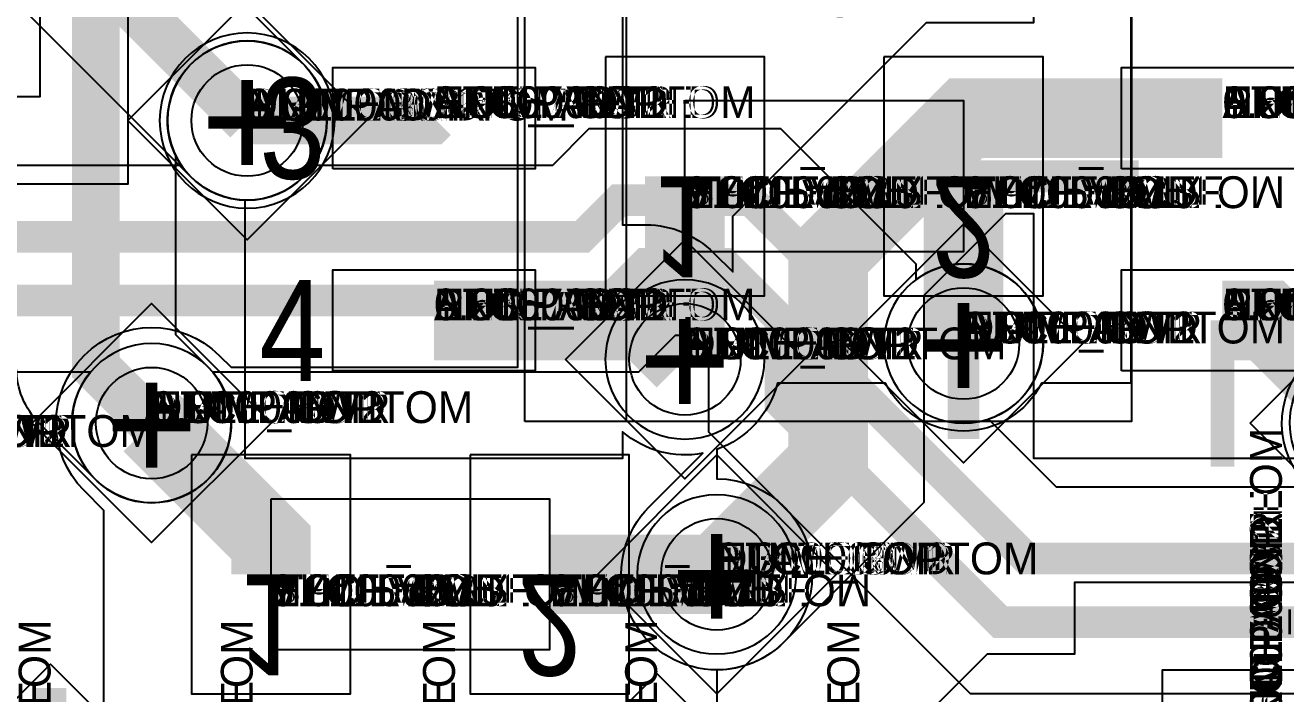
# Model space of a CAD drawing. Extents: x 0 to 323, y 0 to 320.
# Drawn here: x 85.67 to 93.59, y 228.06 to 232.25 of the extents above; entities that cross this region are included whole.
import ezdxf
from ezdxf.enums import TextEntityAlignment as Align

# ---------------------------------------------------------------- set-up
doc = ezdxf.new("R2010")
doc.units = 0
doc.header["$MEASUREMENT"] = 0
doc.layers.get('0').update_dxf_attribs({"linetype": 'CONTINUOUS'})
for name, color, linetype in [('CDN_FIGURES', 7, 'CONTINUOUS'), ('ETCH_BOTTOM', 7, 'CONTINUOUS'), ('ETCH_GND', 3, 'CONTINUOUS'), ('ETCH_INT1', 4, 'CONTINUOUS'), ('ETCH_INT2', 5, 'CONTINUOUS'), ('ETCH_PWR', 6, 'CONTINUOUS'), ('ETCH_TOP', 2, 'CONTINUOUS'), ('MANUFACTURING_NCLEGEND-1-6', 8, 'CONTINUOUS'), ('PACKAGE_GEOMETRY_ASSEMBLY_TOP', 11, 'CONTINUOUS'), ('PACKAGE_GEOMETRY_PIN_NUMBER', 9, 'CONTINUOUS')]:
    doc.layers.add(name, color=color, linetype=linetype)

# ---------------------------------------------------------------- blocks, each defined once
blk = doc.blocks.new('PAD_INFO')
for tag in ['SHAPE_TYPE', 'PAD_HEIGHT', 'PAD_LAYER', 'PAD_TYPE', 'PAD_WIDTH']:
    blk.add_attdef(tag, (0, 0), '', height=0.2)
at = {"flags": 2}
blk.add_attdef('CDN_TYPE', (0, 0), '', height=0.2, dxfattribs=at)
blk = doc.blocks.new('DRILL_INFO')
at = {"flags": 2}
blk.add_attdef('CDN_TYPE', (0, 0), '', height=0.2, dxfattribs=at)
for tag in ['FSHAPE', 'FCHAR', 'DRILL_HEIGHT', 'DIAMETER', 'PLATED', 'DRILL_WIDTH']:
    blk.add_attdef(tag, (0, 0), '', height=0.2)
blk = doc.blocks.new('VIA0700X0300')
at = {"layer": 'ETCH_BOTTOM'}
blk.add_circle((0, 0), 0.35, dxfattribs=at)
at = {"layer": 'ETCH_GND'}
blk.add_circle((0, 0), 0.35, dxfattribs=at)
at = {"layer": 'ETCH_INT1'}
blk.add_circle((0, 0), 0.35, dxfattribs=at)
at = {"layer": 'ETCH_INT2'}
blk.add_circle((0, 0), 0.35, dxfattribs=at)
at = {"layer": 'ETCH_PWR'}
blk.add_circle((0, 0), 0.35, dxfattribs=at)
at = {"layer": 'ETCH_TOP'}
blk.add_circle((0, 0), 0.35, dxfattribs=at)
ref = blk.add_blockref('PAD_INFO', (0, 0))
ref.add_attrib('PAD_LAYER', 'ETCH_TOP', (0, 0), dxfattribs={"height": 0.2})
ref.add_attrib('SHAPE_TYPE', 'NULL', (0, 0), dxfattribs={"height": 0.2})
ref.add_attrib('PAD_TYPE', 'ANTIPAD', (0, 0), dxfattribs={"height": 0.2})
ref.add_attrib('PAD_WIDTH', '0.000000', (0, 0), dxfattribs={"height": 0.2})
ref.add_attrib('PAD_HEIGHT', '0.000000', (0, 0), dxfattribs={"height": 0.2})
ref = blk.add_blockref('PAD_INFO', (0, 0))
ref.add_attrib('PAD_LAYER', 'ETCH_GND', (0, 0), dxfattribs={"height": 0.2})
ref.add_attrib('SHAPE_TYPE', 'NULL', (0, 0), dxfattribs={"height": 0.2})
ref.add_attrib('PAD_TYPE', 'ANTIPAD', (0, 0), dxfattribs={"height": 0.2})
ref.add_attrib('PAD_WIDTH', '0.000000', (0, 0), dxfattribs={"height": 0.2})
ref.add_attrib('PAD_HEIGHT', '0.000000', (0, 0), dxfattribs={"height": 0.2})
ref = blk.add_blockref('PAD_INFO', (0, 0))
ref.add_attrib('PAD_LAYER', 'ETCH_INT1', (0, 0), dxfattribs={"height": 0.2})
ref.add_attrib('SHAPE_TYPE', 'NULL', (0, 0), dxfattribs={"height": 0.2})
ref.add_attrib('PAD_TYPE', 'ANTIPAD', (0, 0), dxfattribs={"height": 0.2})
ref.add_attrib('PAD_WIDTH', '0.000000', (0, 0), dxfattribs={"height": 0.2})
ref.add_attrib('PAD_HEIGHT', '0.000000', (0, 0), dxfattribs={"height": 0.2})
ref = blk.add_blockref('PAD_INFO', (0, 0))
ref.add_attrib('PAD_LAYER', 'ETCH_INT2', (0, 0), dxfattribs={"height": 0.2})
ref.add_attrib('SHAPE_TYPE', 'NULL', (0, 0), dxfattribs={"height": 0.2})
ref.add_attrib('PAD_TYPE', 'ANTIPAD', (0, 0), dxfattribs={"height": 0.2})
ref.add_attrib('PAD_WIDTH', '0.000000', (0, 0), dxfattribs={"height": 0.2})
ref.add_attrib('PAD_HEIGHT', '0.000000', (0, 0), dxfattribs={"height": 0.2})
ref = blk.add_blockref('PAD_INFO', (0, 0))
ref.add_attrib('PAD_LAYER', 'ETCH_PWR', (0, 0), dxfattribs={"height": 0.2})
ref.add_attrib('SHAPE_TYPE', 'NULL', (0, 0), dxfattribs={"height": 0.2})
ref.add_attrib('PAD_TYPE', 'ANTIPAD', (0, 0), dxfattribs={"height": 0.2})
ref.add_attrib('PAD_WIDTH', '0.000000', (0, 0), dxfattribs={"height": 0.2})
ref.add_attrib('PAD_HEIGHT', '0.000000', (0, 0), dxfattribs={"height": 0.2})
ref = blk.add_blockref('PAD_INFO', (0, 0))
ref.add_attrib('PAD_LAYER', 'ETCH_BOTTOM', (0, 0), dxfattribs={"height": 0.2})
ref.add_attrib('SHAPE_TYPE', 'NULL', (0, 0), dxfattribs={"height": 0.2})
ref.add_attrib('PAD_TYPE', 'ANTIPAD', (0, 0), dxfattribs={"height": 0.2})
ref.add_attrib('PAD_WIDTH', '0.000000', (0, 0), dxfattribs={"height": 0.2})
ref.add_attrib('PAD_HEIGHT', '0.000000', (0, 0), dxfattribs={"height": 0.2})
ref = blk.add_blockref('PAD_INFO', (0, 0))
ref.add_attrib('PAD_LAYER', 'ETCH_TOP', (0, 0), dxfattribs={"height": 0.2})
ref.add_attrib('SHAPE_TYPE', 'NULL', (0, 0), dxfattribs={"height": 0.2})
ref.add_attrib('PAD_TYPE', 'THERMAL', (0, 0), dxfattribs={"height": 0.2})
ref.add_attrib('PAD_WIDTH', '0.000000', (0, 0), dxfattribs={"height": 0.2})
ref.add_attrib('PAD_HEIGHT', '0.000000', (0, 0), dxfattribs={"height": 0.2})
ref = blk.add_blockref('PAD_INFO', (0, 0))
ref.add_attrib('PAD_LAYER', 'ETCH_GND', (0, 0), dxfattribs={"height": 0.2})
ref.add_attrib('SHAPE_TYPE', 'NULL', (0, 0), dxfattribs={"height": 0.2})
ref.add_attrib('PAD_TYPE', 'THERMAL', (0, 0), dxfattribs={"height": 0.2})
ref.add_attrib('PAD_WIDTH', '0.000000', (0, 0), dxfattribs={"height": 0.2})
ref.add_attrib('PAD_HEIGHT', '0.000000', (0, 0), dxfattribs={"height": 0.2})
ref = blk.add_blockref('PAD_INFO', (0, 0))
ref.add_attrib('PAD_LAYER', 'ETCH_INT1', (0, 0), dxfattribs={"height": 0.2})
ref.add_attrib('SHAPE_TYPE', 'NULL', (0, 0), dxfattribs={"height": 0.2})
ref.add_attrib('PAD_TYPE', 'THERMAL', (0, 0), dxfattribs={"height": 0.2})
ref.add_attrib('PAD_WIDTH', '0.000000', (0, 0), dxfattribs={"height": 0.2})
ref.add_attrib('PAD_HEIGHT', '0.000000', (0, 0), dxfattribs={"height": 0.2})
ref = blk.add_blockref('PAD_INFO', (0, 0))
ref.add_attrib('PAD_LAYER', 'ETCH_INT2', (0, 0), dxfattribs={"height": 0.2})
ref.add_attrib('SHAPE_TYPE', 'NULL', (0, 0), dxfattribs={"height": 0.2})
ref.add_attrib('PAD_TYPE', 'THERMAL', (0, 0), dxfattribs={"height": 0.2})
ref.add_attrib('PAD_WIDTH', '0.000000', (0, 0), dxfattribs={"height": 0.2})
ref.add_attrib('PAD_HEIGHT', '0.000000', (0, 0), dxfattribs={"height": 0.2})
ref = blk.add_blockref('PAD_INFO', (0, 0))
ref.add_attrib('PAD_LAYER', 'ETCH_PWR', (0, 0), dxfattribs={"height": 0.2})
ref.add_attrib('SHAPE_TYPE', 'NULL', (0, 0), dxfattribs={"height": 0.2})
ref.add_attrib('PAD_TYPE', 'THERMAL', (0, 0), dxfattribs={"height": 0.2})
ref.add_attrib('PAD_WIDTH', '0.000000', (0, 0), dxfattribs={"height": 0.2})
ref.add_attrib('PAD_HEIGHT', '0.000000', (0, 0), dxfattribs={"height": 0.2})
ref = blk.add_blockref('PAD_INFO', (0, 0))
ref.add_attrib('PAD_LAYER', 'ETCH_BOTTOM', (0, 0), dxfattribs={"height": 0.2})
ref.add_attrib('SHAPE_TYPE', 'NULL', (0, 0), dxfattribs={"height": 0.2})
ref.add_attrib('PAD_TYPE', 'THERMAL', (0, 0), dxfattribs={"height": 0.2})
ref.add_attrib('PAD_WIDTH', '0.000000', (0, 0), dxfattribs={"height": 0.2})
ref.add_attrib('PAD_HEIGHT', '0.000000', (0, 0), dxfattribs={"height": 0.2})
ref = blk.add_blockref('PAD_INFO', (0, 0))
ref.add_attrib('PAD_LAYER', 'ETCH_TOP', (0, 0), dxfattribs={"height": 0.2})
ref.add_attrib('SHAPE_TYPE', 'CIRCLE', (0, 0), dxfattribs={"height": 0.2})
ref.add_attrib('PAD_TYPE', 'REGULAR', (0, 0), dxfattribs={"height": 0.2})
ref.add_attrib('PAD_WIDTH', '0.700000', (0, 0), dxfattribs={"height": 0.2})
ref.add_attrib('PAD_HEIGHT', '0.700000', (0, 0), dxfattribs={"height": 0.2})
ref = blk.add_blockref('PAD_INFO', (0, 0))
ref.add_attrib('PAD_LAYER', 'ETCH_GND', (0, 0), dxfattribs={"height": 0.2})
ref.add_attrib('SHAPE_TYPE', 'CIRCLE', (0, 0), dxfattribs={"height": 0.2})
ref.add_attrib('PAD_TYPE', 'REGULAR', (0, 0), dxfattribs={"height": 0.2})
ref.add_attrib('PAD_WIDTH', '0.700000', (0, 0), dxfattribs={"height": 0.2})
ref.add_attrib('PAD_HEIGHT', '0.700000', (0, 0), dxfattribs={"height": 0.2})
ref = blk.add_blockref('PAD_INFO', (0, 0))
ref.add_attrib('PAD_LAYER', 'ETCH_INT1', (0, 0), dxfattribs={"height": 0.2})
ref.add_attrib('SHAPE_TYPE', 'CIRCLE', (0, 0), dxfattribs={"height": 0.2})
ref.add_attrib('PAD_TYPE', 'REGULAR', (0, 0), dxfattribs={"height": 0.2})
ref.add_attrib('PAD_WIDTH', '0.700000', (0, 0), dxfattribs={"height": 0.2})
ref.add_attrib('PAD_HEIGHT', '0.700000', (0, 0), dxfattribs={"height": 0.2})
ref = blk.add_blockref('PAD_INFO', (0, 0))
ref.add_attrib('PAD_LAYER', 'ETCH_INT2', (0, 0), dxfattribs={"height": 0.2})
ref.add_attrib('SHAPE_TYPE', 'CIRCLE', (0, 0), dxfattribs={"height": 0.2})
ref.add_attrib('PAD_TYPE', 'REGULAR', (0, 0), dxfattribs={"height": 0.2})
ref.add_attrib('PAD_WIDTH', '0.700000', (0, 0), dxfattribs={"height": 0.2})
ref.add_attrib('PAD_HEIGHT', '0.700000', (0, 0), dxfattribs={"height": 0.2})
ref = blk.add_blockref('PAD_INFO', (0, 0))
ref.add_attrib('PAD_LAYER', 'ETCH_PWR', (0, 0), dxfattribs={"height": 0.2})
ref.add_attrib('SHAPE_TYPE', 'CIRCLE', (0, 0), dxfattribs={"height": 0.2})
ref.add_attrib('PAD_TYPE', 'REGULAR', (0, 0), dxfattribs={"height": 0.2})
ref.add_attrib('PAD_WIDTH', '0.700000', (0, 0), dxfattribs={"height": 0.2})
ref.add_attrib('PAD_HEIGHT', '0.700000', (0, 0), dxfattribs={"height": 0.2})
ref = blk.add_blockref('PAD_INFO', (0, 0))
ref.add_attrib('PAD_LAYER', 'ETCH_BOTTOM', (0, 0), dxfattribs={"height": 0.2})
ref.add_attrib('SHAPE_TYPE', 'CIRCLE', (0, 0), dxfattribs={"height": 0.2})
ref.add_attrib('PAD_TYPE', 'REGULAR', (0, 0), dxfattribs={"height": 0.2})
ref.add_attrib('PAD_WIDTH', '0.700000', (0, 0), dxfattribs={"height": 0.2})
ref.add_attrib('PAD_HEIGHT', '0.700000', (0, 0), dxfattribs={"height": 0.2})
ref = blk.add_blockref('DRILL_INFO', (0, 0))
ref.add_attrib('DIAMETER', '0.300000', (0, 0), dxfattribs={"height": 0.2})
ref.add_attrib('PLATED', 'PLATED', (0, 0), dxfattribs={"height": 0.2})
ref.add_attrib('FSHAPE', 'DIAMOND', (0, 0), dxfattribs={"height": 0.2})
ref.add_attrib('FCHAR', '+', (0, 0), dxfattribs={"height": 0.2})
ref.add_attrib('DRILL_WIDTH', '1.500000', (0, 0), dxfattribs={"height": 0.2})
ref.add_attrib('DRILL_HEIGHT', '1.500000', (0, 0), dxfattribs={"height": 0.2})
for tag in ['CDN_TYPE', 'PIN']:
    blk.add_attdef(tag, (0, 0), '', height=0.2)
at = {"flags": 2}
for tag in ['PSTKNAME', 'BBV']:
    blk.add_attdef(tag, (0, 0), '', height=0.2, dxfattribs=at)
blk = doc.blocks.new('FIGURE_DIAMOND')
at = {"layer": 'CDN_FIGURES'}
blk.add_lwpolyline([(-0.5, 0), (0, 0.5), (0.5, 0), (0, -0.5)], close=True, dxfattribs=at)
blk = doc.blocks.new('SMD50_25')
at = {"layer": 'ETCH_TOP'}
blk.add_lwpolyline([(-0.635, -0.3175), (-0.635, 0.3175), (0.635, 0.3175), (0.635, -0.3175)], close=True, dxfattribs=at)
ref = blk.add_blockref('PAD_INFO', (0, 0))
ref.add_attrib('PAD_LAYER', 'ETCH_TOP', (0, 0), dxfattribs={"height": 0.2})
ref.add_attrib('SHAPE_TYPE', 'NULL', (0, 0), dxfattribs={"height": 0.2})
ref.add_attrib('PAD_TYPE', 'ANTIPAD', (0, 0), dxfattribs={"height": 0.2})
ref.add_attrib('PAD_WIDTH', '0.000000', (0, 0), dxfattribs={"height": 0.2})
ref.add_attrib('PAD_HEIGHT', '0.000000', (0, 0), dxfattribs={"height": 0.2})
ref = blk.add_blockref('PAD_INFO', (0, 0))
ref.add_attrib('PAD_LAYER', 'ETCH_GND', (0, 0), dxfattribs={"height": 0.2})
ref.add_attrib('SHAPE_TYPE', 'NULL', (0, 0), dxfattribs={"height": 0.2})
ref.add_attrib('PAD_TYPE', 'ANTIPAD', (0, 0), dxfattribs={"height": 0.2})
ref.add_attrib('PAD_WIDTH', '0.000000', (0, 0), dxfattribs={"height": 0.2})
ref.add_attrib('PAD_HEIGHT', '0.000000', (0, 0), dxfattribs={"height": 0.2})
ref = blk.add_blockref('PAD_INFO', (0, 0))
ref.add_attrib('PAD_LAYER', 'ETCH_INT1', (0, 0), dxfattribs={"height": 0.2})
ref.add_attrib('SHAPE_TYPE', 'NULL', (0, 0), dxfattribs={"height": 0.2})
ref.add_attrib('PAD_TYPE', 'ANTIPAD', (0, 0), dxfattribs={"height": 0.2})
ref.add_attrib('PAD_WIDTH', '0.000000', (0, 0), dxfattribs={"height": 0.2})
ref.add_attrib('PAD_HEIGHT', '0.000000', (0, 0), dxfattribs={"height": 0.2})
ref = blk.add_blockref('PAD_INFO', (0, 0))
ref.add_attrib('PAD_LAYER', 'ETCH_INT2', (0, 0), dxfattribs={"height": 0.2})
ref.add_attrib('SHAPE_TYPE', 'NULL', (0, 0), dxfattribs={"height": 0.2})
ref.add_attrib('PAD_TYPE', 'ANTIPAD', (0, 0), dxfattribs={"height": 0.2})
ref.add_attrib('PAD_WIDTH', '0.000000', (0, 0), dxfattribs={"height": 0.2})
ref.add_attrib('PAD_HEIGHT', '0.000000', (0, 0), dxfattribs={"height": 0.2})
ref = blk.add_blockref('PAD_INFO', (0, 0))
ref.add_attrib('PAD_LAYER', 'ETCH_PWR', (0, 0), dxfattribs={"height": 0.2})
ref.add_attrib('SHAPE_TYPE', 'NULL', (0, 0), dxfattribs={"height": 0.2})
ref.add_attrib('PAD_TYPE', 'ANTIPAD', (0, 0), dxfattribs={"height": 0.2})
ref.add_attrib('PAD_WIDTH', '0.000000', (0, 0), dxfattribs={"height": 0.2})
ref.add_attrib('PAD_HEIGHT', '0.000000', (0, 0), dxfattribs={"height": 0.2})
ref = blk.add_blockref('PAD_INFO', (0, 0))
ref.add_attrib('PAD_LAYER', 'ETCH_BOTTOM', (0, 0), dxfattribs={"height": 0.2})
ref.add_attrib('SHAPE_TYPE', 'NULL', (0, 0), dxfattribs={"height": 0.2})
ref.add_attrib('PAD_TYPE', 'ANTIPAD', (0, 0), dxfattribs={"height": 0.2})
ref.add_attrib('PAD_WIDTH', '0.000000', (0, 0), dxfattribs={"height": 0.2})
ref.add_attrib('PAD_HEIGHT', '0.000000', (0, 0), dxfattribs={"height": 0.2})
ref = blk.add_blockref('PAD_INFO', (0, 0))
ref.add_attrib('PAD_LAYER', 'ETCH_TOP', (0, 0), dxfattribs={"height": 0.2})
ref.add_attrib('SHAPE_TYPE', 'NULL', (0, 0), dxfattribs={"height": 0.2})
ref.add_attrib('PAD_TYPE', 'THERMAL', (0, 0), dxfattribs={"height": 0.2})
ref.add_attrib('PAD_WIDTH', '0.000000', (0, 0), dxfattribs={"height": 0.2})
ref.add_attrib('PAD_HEIGHT', '0.000000', (0, 0), dxfattribs={"height": 0.2})
ref = blk.add_blockref('PAD_INFO', (0, 0))
ref.add_attrib('PAD_LAYER', 'ETCH_GND', (0, 0), dxfattribs={"height": 0.2})
ref.add_attrib('SHAPE_TYPE', 'NULL', (0, 0), dxfattribs={"height": 0.2})
ref.add_attrib('PAD_TYPE', 'THERMAL', (0, 0), dxfattribs={"height": 0.2})
ref.add_attrib('PAD_WIDTH', '0.000000', (0, 0), dxfattribs={"height": 0.2})
ref.add_attrib('PAD_HEIGHT', '0.000000', (0, 0), dxfattribs={"height": 0.2})
ref = blk.add_blockref('PAD_INFO', (0, 0))
ref.add_attrib('PAD_LAYER', 'ETCH_INT1', (0, 0), dxfattribs={"height": 0.2})
ref.add_attrib('SHAPE_TYPE', 'NULL', (0, 0), dxfattribs={"height": 0.2})
ref.add_attrib('PAD_TYPE', 'THERMAL', (0, 0), dxfattribs={"height": 0.2})
ref.add_attrib('PAD_WIDTH', '0.000000', (0, 0), dxfattribs={"height": 0.2})
ref.add_attrib('PAD_HEIGHT', '0.000000', (0, 0), dxfattribs={"height": 0.2})
ref = blk.add_blockref('PAD_INFO', (0, 0))
ref.add_attrib('PAD_LAYER', 'ETCH_INT2', (0, 0), dxfattribs={"height": 0.2})
ref.add_attrib('SHAPE_TYPE', 'NULL', (0, 0), dxfattribs={"height": 0.2})
ref.add_attrib('PAD_TYPE', 'THERMAL', (0, 0), dxfattribs={"height": 0.2})
ref.add_attrib('PAD_WIDTH', '0.000000', (0, 0), dxfattribs={"height": 0.2})
ref.add_attrib('PAD_HEIGHT', '0.000000', (0, 0), dxfattribs={"height": 0.2})
ref = blk.add_blockref('PAD_INFO', (0, 0))
ref.add_attrib('PAD_LAYER', 'ETCH_PWR', (0, 0), dxfattribs={"height": 0.2})
ref.add_attrib('SHAPE_TYPE', 'NULL', (0, 0), dxfattribs={"height": 0.2})
ref.add_attrib('PAD_TYPE', 'THERMAL', (0, 0), dxfattribs={"height": 0.2})
ref.add_attrib('PAD_WIDTH', '0.000000', (0, 0), dxfattribs={"height": 0.2})
ref.add_attrib('PAD_HEIGHT', '0.000000', (0, 0), dxfattribs={"height": 0.2})
ref = blk.add_blockref('PAD_INFO', (0, 0))
ref.add_attrib('PAD_LAYER', 'ETCH_BOTTOM', (0, 0), dxfattribs={"height": 0.2})
ref.add_attrib('SHAPE_TYPE', 'NULL', (0, 0), dxfattribs={"height": 0.2})
ref.add_attrib('PAD_TYPE', 'THERMAL', (0, 0), dxfattribs={"height": 0.2})
ref.add_attrib('PAD_WIDTH', '0.000000', (0, 0), dxfattribs={"height": 0.2})
ref.add_attrib('PAD_HEIGHT', '0.000000', (0, 0), dxfattribs={"height": 0.2})
ref = blk.add_blockref('PAD_INFO', (0, 0))
ref.add_attrib('PAD_LAYER', 'ETCH_TOP', (0, 0), dxfattribs={"height": 0.2})
ref.add_attrib('SHAPE_TYPE', 'RECTANGLE', (0, 0), dxfattribs={"height": 0.2})
ref.add_attrib('PAD_TYPE', 'REGULAR', (0, 0), dxfattribs={"height": 0.2})
ref.add_attrib('PAD_WIDTH', '1.270000', (0, 0), dxfattribs={"height": 0.2})
ref.add_attrib('PAD_HEIGHT', '0.635000', (0, 0), dxfattribs={"height": 0.2})
ref = blk.add_blockref('PAD_INFO', (0, 0))
ref.add_attrib('PAD_LAYER', 'ETCH_GND', (0, 0), dxfattribs={"height": 0.2})
ref.add_attrib('SHAPE_TYPE', 'NULL', (0, 0), dxfattribs={"height": 0.2})
ref.add_attrib('PAD_TYPE', 'REGULAR', (0, 0), dxfattribs={"height": 0.2})
ref.add_attrib('PAD_WIDTH', '0.000000', (0, 0), dxfattribs={"height": 0.2})
ref.add_attrib('PAD_HEIGHT', '0.000000', (0, 0), dxfattribs={"height": 0.2})
ref = blk.add_blockref('PAD_INFO', (0, 0))
ref.add_attrib('PAD_LAYER', 'ETCH_INT1', (0, 0), dxfattribs={"height": 0.2})
ref.add_attrib('SHAPE_TYPE', 'NULL', (0, 0), dxfattribs={"height": 0.2})
ref.add_attrib('PAD_TYPE', 'REGULAR', (0, 0), dxfattribs={"height": 0.2})
ref.add_attrib('PAD_WIDTH', '0.000000', (0, 0), dxfattribs={"height": 0.2})
ref.add_attrib('PAD_HEIGHT', '0.000000', (0, 0), dxfattribs={"height": 0.2})
ref = blk.add_blockref('PAD_INFO', (0, 0))
ref.add_attrib('PAD_LAYER', 'ETCH_INT2', (0, 0), dxfattribs={"height": 0.2})
ref.add_attrib('SHAPE_TYPE', 'NULL', (0, 0), dxfattribs={"height": 0.2})
ref.add_attrib('PAD_TYPE', 'REGULAR', (0, 0), dxfattribs={"height": 0.2})
ref.add_attrib('PAD_WIDTH', '0.000000', (0, 0), dxfattribs={"height": 0.2})
ref.add_attrib('PAD_HEIGHT', '0.000000', (0, 0), dxfattribs={"height": 0.2})
ref = blk.add_blockref('PAD_INFO', (0, 0))
ref.add_attrib('PAD_LAYER', 'ETCH_PWR', (0, 0), dxfattribs={"height": 0.2})
ref.add_attrib('SHAPE_TYPE', 'NULL', (0, 0), dxfattribs={"height": 0.2})
ref.add_attrib('PAD_TYPE', 'REGULAR', (0, 0), dxfattribs={"height": 0.2})
ref.add_attrib('PAD_WIDTH', '0.000000', (0, 0), dxfattribs={"height": 0.2})
ref.add_attrib('PAD_HEIGHT', '0.000000', (0, 0), dxfattribs={"height": 0.2})
ref = blk.add_blockref('PAD_INFO', (0, 0))
ref.add_attrib('PAD_LAYER', 'ETCH_BOTTOM', (0, 0), dxfattribs={"height": 0.2})
ref.add_attrib('SHAPE_TYPE', 'NULL', (0, 0), dxfattribs={"height": 0.2})
ref.add_attrib('PAD_TYPE', 'REGULAR', (0, 0), dxfattribs={"height": 0.2})
ref.add_attrib('PAD_WIDTH', '0.000000', (0, 0), dxfattribs={"height": 0.2})
ref.add_attrib('PAD_HEIGHT', '0.000000', (0, 0), dxfattribs={"height": 0.2})
ref = blk.add_blockref('DRILL_INFO', (0, 0))
ref.add_attrib('DIAMETER', '0.000000', (0, 0), dxfattribs={"height": 0.2})
ref.add_attrib('PLATED', 'NON_PLATED', (0, 0), dxfattribs={"height": 0.2})
ref.add_attrib('FSHAPE', 'NULL', (0, 0), dxfattribs={"height": 0.2})
ref.add_attrib('DRILL_WIDTH', '0.000000', (0, 0), dxfattribs={"height": 0.2})
ref.add_attrib('DRILL_HEIGHT', '0.000000', (0, 0), dxfattribs={"height": 0.2})
for tag in ['CDN_TYPE', 'PIN']:
    blk.add_attdef(tag, (0, 0), '', height=0.2)
at = {"flags": 2}
for tag in ['PSTKNAME', 'BBV']:
    blk.add_attdef(tag, (0, 0), '', height=0.2, dxfattribs=at)
blk = doc.blocks.new('SOIC8')
at = {"layer": 'PACKAGE_GEOMETRY_ASSEMBLY_TOP'}
blk.add_lwpolyline([(-1.905, -2.54), (-1.905, 2.54), (1.905, 2.54), (1.905, -2.54)], close=True, dxfattribs=at)
blk.add_lwpolyline([(-1.27, 2.54), (-1.27, -2.54)], dxfattribs=at)
at = {"layer": 'ETCH_TOP'}
ref = blk.add_blockref('SMD50_25', (-2.4765, -0.635), dxfattribs=at)
ref.add_attrib('CDN_TYPE', 'PIN', (0, 0), dxfattribs={"height": 0.2})
ref.add_attrib('PIN', '3', (0, 0), dxfattribs={"height": 0.2})
ref = blk.add_blockref('SMD50_25', (-2.4765, -1.905), dxfattribs=at)
ref.add_attrib('CDN_TYPE', 'PIN', (0, 0), dxfattribs={"height": 0.2})
ref.add_attrib('PIN', '4', (0, 0), dxfattribs={"height": 0.2})
ref = blk.add_blockref('SMD50_25', (2.4765, -1.905), dxfattribs=at)
ref.add_attrib('CDN_TYPE', 'PIN', (0, 0), dxfattribs={"height": 0.2})
ref.add_attrib('PIN', '5', (0, 0), dxfattribs={"height": 0.2})
ref = blk.add_blockref('SMD50_25', (2.4765, -0.635), dxfattribs=at)
ref.add_attrib('CDN_TYPE', 'PIN', (0, 0), dxfattribs={"height": 0.2})
ref.add_attrib('PIN', '6', (0, 0), dxfattribs={"height": 0.2})
at = {"flags": 2}
for tag in ['SYMBOL_TYPE', 'CDN_TYPE', 'REFDES']:
    blk.add_attdef(tag, (0, 0), '', height=0.2, dxfattribs=at)
blk = doc.blocks.new('RC1000X1500TS')
at = {"layer": 'ETCH_TOP'}
blk.add_lwpolyline([(-0.5, -0.75), (-0.5, 0.75), (0.5, 0.75), (0.5, -0.75)], close=True, dxfattribs=at)
ref = blk.add_blockref('PAD_INFO', (0, 0))
ref.add_attrib('PAD_LAYER', 'ETCH_TOP', (0, 0), dxfattribs={"height": 0.2})
ref.add_attrib('SHAPE_TYPE', 'NULL', (0, 0), dxfattribs={"height": 0.2})
ref.add_attrib('PAD_TYPE', 'ANTIPAD', (0, 0), dxfattribs={"height": 0.2})
ref.add_attrib('PAD_WIDTH', '0.000000', (0, 0), dxfattribs={"height": 0.2})
ref.add_attrib('PAD_HEIGHT', '0.000000', (0, 0), dxfattribs={"height": 0.2})
ref = blk.add_blockref('PAD_INFO', (0, 0))
ref.add_attrib('PAD_LAYER', 'ETCH_GND', (0, 0), dxfattribs={"height": 0.2})
ref.add_attrib('SHAPE_TYPE', 'NULL', (0, 0), dxfattribs={"height": 0.2})
ref.add_attrib('PAD_TYPE', 'ANTIPAD', (0, 0), dxfattribs={"height": 0.2})
ref.add_attrib('PAD_WIDTH', '0.000000', (0, 0), dxfattribs={"height": 0.2})
ref.add_attrib('PAD_HEIGHT', '0.000000', (0, 0), dxfattribs={"height": 0.2})
ref = blk.add_blockref('PAD_INFO', (0, 0))
ref.add_attrib('PAD_LAYER', 'ETCH_INT1', (0, 0), dxfattribs={"height": 0.2})
ref.add_attrib('SHAPE_TYPE', 'NULL', (0, 0), dxfattribs={"height": 0.2})
ref.add_attrib('PAD_TYPE', 'ANTIPAD', (0, 0), dxfattribs={"height": 0.2})
ref.add_attrib('PAD_WIDTH', '0.000000', (0, 0), dxfattribs={"height": 0.2})
ref.add_attrib('PAD_HEIGHT', '0.000000', (0, 0), dxfattribs={"height": 0.2})
ref = blk.add_blockref('PAD_INFO', (0, 0))
ref.add_attrib('PAD_LAYER', 'ETCH_INT2', (0, 0), dxfattribs={"height": 0.2})
ref.add_attrib('SHAPE_TYPE', 'NULL', (0, 0), dxfattribs={"height": 0.2})
ref.add_attrib('PAD_TYPE', 'ANTIPAD', (0, 0), dxfattribs={"height": 0.2})
ref.add_attrib('PAD_WIDTH', '0.000000', (0, 0), dxfattribs={"height": 0.2})
ref.add_attrib('PAD_HEIGHT', '0.000000', (0, 0), dxfattribs={"height": 0.2})
ref = blk.add_blockref('PAD_INFO', (0, 0))
ref.add_attrib('PAD_LAYER', 'ETCH_PWR', (0, 0), dxfattribs={"height": 0.2})
ref.add_attrib('SHAPE_TYPE', 'NULL', (0, 0), dxfattribs={"height": 0.2})
ref.add_attrib('PAD_TYPE', 'ANTIPAD', (0, 0), dxfattribs={"height": 0.2})
ref.add_attrib('PAD_WIDTH', '0.000000', (0, 0), dxfattribs={"height": 0.2})
ref.add_attrib('PAD_HEIGHT', '0.000000', (0, 0), dxfattribs={"height": 0.2})
ref = blk.add_blockref('PAD_INFO', (0, 0))
ref.add_attrib('PAD_LAYER', 'ETCH_BOTTOM', (0, 0), dxfattribs={"height": 0.2})
ref.add_attrib('SHAPE_TYPE', 'NULL', (0, 0), dxfattribs={"height": 0.2})
ref.add_attrib('PAD_TYPE', 'ANTIPAD', (0, 0), dxfattribs={"height": 0.2})
ref.add_attrib('PAD_WIDTH', '0.000000', (0, 0), dxfattribs={"height": 0.2})
ref.add_attrib('PAD_HEIGHT', '0.000000', (0, 0), dxfattribs={"height": 0.2})
ref = blk.add_blockref('PAD_INFO', (0, 0))
ref.add_attrib('PAD_LAYER', 'ETCH_TOP', (0, 0), dxfattribs={"height": 0.2})
ref.add_attrib('SHAPE_TYPE', 'NULL', (0, 0), dxfattribs={"height": 0.2})
ref.add_attrib('PAD_TYPE', 'THERMAL', (0, 0), dxfattribs={"height": 0.2})
ref.add_attrib('PAD_WIDTH', '0.000000', (0, 0), dxfattribs={"height": 0.2})
ref.add_attrib('PAD_HEIGHT', '0.000000', (0, 0), dxfattribs={"height": 0.2})
ref = blk.add_blockref('PAD_INFO', (0, 0))
ref.add_attrib('PAD_LAYER', 'ETCH_GND', (0, 0), dxfattribs={"height": 0.2})
ref.add_attrib('SHAPE_TYPE', 'NULL', (0, 0), dxfattribs={"height": 0.2})
ref.add_attrib('PAD_TYPE', 'THERMAL', (0, 0), dxfattribs={"height": 0.2})
ref.add_attrib('PAD_WIDTH', '0.000000', (0, 0), dxfattribs={"height": 0.2})
ref.add_attrib('PAD_HEIGHT', '0.000000', (0, 0), dxfattribs={"height": 0.2})
ref = blk.add_blockref('PAD_INFO', (0, 0))
ref.add_attrib('PAD_LAYER', 'ETCH_INT1', (0, 0), dxfattribs={"height": 0.2})
ref.add_attrib('SHAPE_TYPE', 'NULL', (0, 0), dxfattribs={"height": 0.2})
ref.add_attrib('PAD_TYPE', 'THERMAL', (0, 0), dxfattribs={"height": 0.2})
ref.add_attrib('PAD_WIDTH', '0.000000', (0, 0), dxfattribs={"height": 0.2})
ref.add_attrib('PAD_HEIGHT', '0.000000', (0, 0), dxfattribs={"height": 0.2})
ref = blk.add_blockref('PAD_INFO', (0, 0))
ref.add_attrib('PAD_LAYER', 'ETCH_INT2', (0, 0), dxfattribs={"height": 0.2})
ref.add_attrib('SHAPE_TYPE', 'NULL', (0, 0), dxfattribs={"height": 0.2})
ref.add_attrib('PAD_TYPE', 'THERMAL', (0, 0), dxfattribs={"height": 0.2})
ref.add_attrib('PAD_WIDTH', '0.000000', (0, 0), dxfattribs={"height": 0.2})
ref.add_attrib('PAD_HEIGHT', '0.000000', (0, 0), dxfattribs={"height": 0.2})
ref = blk.add_blockref('PAD_INFO', (0, 0))
ref.add_attrib('PAD_LAYER', 'ETCH_PWR', (0, 0), dxfattribs={"height": 0.2})
ref.add_attrib('SHAPE_TYPE', 'NULL', (0, 0), dxfattribs={"height": 0.2})
ref.add_attrib('PAD_TYPE', 'THERMAL', (0, 0), dxfattribs={"height": 0.2})
ref.add_attrib('PAD_WIDTH', '0.000000', (0, 0), dxfattribs={"height": 0.2})
ref.add_attrib('PAD_HEIGHT', '0.000000', (0, 0), dxfattribs={"height": 0.2})
ref = blk.add_blockref('PAD_INFO', (0, 0))
ref.add_attrib('PAD_LAYER', 'ETCH_BOTTOM', (0, 0), dxfattribs={"height": 0.2})
ref.add_attrib('SHAPE_TYPE', 'NULL', (0, 0), dxfattribs={"height": 0.2})
ref.add_attrib('PAD_TYPE', 'THERMAL', (0, 0), dxfattribs={"height": 0.2})
ref.add_attrib('PAD_WIDTH', '0.000000', (0, 0), dxfattribs={"height": 0.2})
ref.add_attrib('PAD_HEIGHT', '0.000000', (0, 0), dxfattribs={"height": 0.2})
ref = blk.add_blockref('PAD_INFO', (0, 0))
ref.add_attrib('PAD_LAYER', 'ETCH_GND', (0, 0), dxfattribs={"height": 0.2})
ref.add_attrib('SHAPE_TYPE', 'NULL', (0, 0), dxfattribs={"height": 0.2})
ref.add_attrib('PAD_TYPE', 'REGULAR', (0, 0), dxfattribs={"height": 0.2})
ref.add_attrib('PAD_WIDTH', '0.000000', (0, 0), dxfattribs={"height": 0.2})
ref.add_attrib('PAD_HEIGHT', '0.000000', (0, 0), dxfattribs={"height": 0.2})
ref = blk.add_blockref('PAD_INFO', (0, 0))
ref.add_attrib('PAD_LAYER', 'ETCH_INT1', (0, 0), dxfattribs={"height": 0.2})
ref.add_attrib('SHAPE_TYPE', 'NULL', (0, 0), dxfattribs={"height": 0.2})
ref.add_attrib('PAD_TYPE', 'REGULAR', (0, 0), dxfattribs={"height": 0.2})
ref.add_attrib('PAD_WIDTH', '0.000000', (0, 0), dxfattribs={"height": 0.2})
ref.add_attrib('PAD_HEIGHT', '0.000000', (0, 0), dxfattribs={"height": 0.2})
ref = blk.add_blockref('PAD_INFO', (0, 0))
ref.add_attrib('PAD_LAYER', 'ETCH_INT2', (0, 0), dxfattribs={"height": 0.2})
ref.add_attrib('SHAPE_TYPE', 'NULL', (0, 0), dxfattribs={"height": 0.2})
ref.add_attrib('PAD_TYPE', 'REGULAR', (0, 0), dxfattribs={"height": 0.2})
ref.add_attrib('PAD_WIDTH', '0.000000', (0, 0), dxfattribs={"height": 0.2})
ref.add_attrib('PAD_HEIGHT', '0.000000', (0, 0), dxfattribs={"height": 0.2})
ref = blk.add_blockref('PAD_INFO', (0, 0))
ref.add_attrib('PAD_LAYER', 'ETCH_PWR', (0, 0), dxfattribs={"height": 0.2})
ref.add_attrib('SHAPE_TYPE', 'NULL', (0, 0), dxfattribs={"height": 0.2})
ref.add_attrib('PAD_TYPE', 'REGULAR', (0, 0), dxfattribs={"height": 0.2})
ref.add_attrib('PAD_WIDTH', '0.000000', (0, 0), dxfattribs={"height": 0.2})
ref.add_attrib('PAD_HEIGHT', '0.000000', (0, 0), dxfattribs={"height": 0.2})
ref = blk.add_blockref('PAD_INFO', (0, 0))
ref.add_attrib('PAD_LAYER', 'ETCH_BOTTOM', (0, 0), dxfattribs={"height": 0.2})
ref.add_attrib('SHAPE_TYPE', 'NULL', (0, 0), dxfattribs={"height": 0.2})
ref.add_attrib('PAD_TYPE', 'REGULAR', (0, 0), dxfattribs={"height": 0.2})
ref.add_attrib('PAD_WIDTH', '0.000000', (0, 0), dxfattribs={"height": 0.2})
ref.add_attrib('PAD_HEIGHT', '0.000000', (0, 0), dxfattribs={"height": 0.2})
ref = blk.add_blockref('DRILL_INFO', (0, 0))
ref.add_attrib('DIAMETER', '0.000000', (0, 0), dxfattribs={"height": 0.2})
ref.add_attrib('PLATED', 'PLATED', (0, 0), dxfattribs={"height": 0.2})
ref.add_attrib('FSHAPE', 'NULL', (0, 0), dxfattribs={"height": 0.2})
ref.add_attrib('DRILL_WIDTH', '0.000000', (0, 0), dxfattribs={"height": 0.2})
ref.add_attrib('DRILL_HEIGHT', '0.000000', (0, 0), dxfattribs={"height": 0.2})
ref = blk.add_blockref('PAD_INFO', (0, 0))
ref.add_attrib('PAD_LAYER', 'ETCH_TOP', (0, 0), dxfattribs={"height": 0.2})
ref.add_attrib('SHAPE_TYPE', 'RECTANGLE', (0, 0), dxfattribs={"height": 0.2})
ref.add_attrib('PAD_TYPE', 'REGULAR', (0, 0), dxfattribs={"height": 0.2})
ref.add_attrib('PAD_WIDTH', '1.000000', (0, 0), dxfattribs={"height": 0.2})
ref.add_attrib('PAD_HEIGHT', '1.500000', (0, 0), dxfattribs={"height": 0.2})
for tag in ['CDN_TYPE', 'PIN']:
    blk.add_attdef(tag, (0, 0), '', height=0.2)
at = {"flags": 2}
for tag in ['PSTKNAME', 'BBV']:
    blk.add_attdef(tag, (0, 0), '', height=0.2, dxfattribs=at)
blk = doc.blocks.new('F56')
at = {"layer": 'PACKAGE_GEOMETRY_ASSEMBLY_TOP'}
blk.add_lwpolyline([(0, -0.475), (1.75, -0.475), (1.75, 0.475), (0, 0.475)], close=True, dxfattribs=at)
at = {"layer": 'ETCH_TOP'}
ref = blk.add_blockref('RC1000X1500TS', (0, 0), dxfattribs=at)
ref.add_attrib('CDN_TYPE', 'PIN', (0, 0), dxfattribs={"height": 0.2})
ref.add_attrib('PIN', '1', (0, 0), dxfattribs={"height": 0.2})
ref = blk.add_blockref('RC1000X1500TS', (1.75, 0), dxfattribs=at)
ref.add_attrib('CDN_TYPE', 'PIN', (0, 0), dxfattribs={"height": 0.2})
ref.add_attrib('PIN', '2', (0, 0), dxfattribs={"height": 0.2})
at = {"flags": 2}
for tag in ['SYMBOL_TYPE', 'CDN_TYPE', 'REFDES']:
    blk.add_attdef(tag, (0, 0), '', height=0.2, dxfattribs=at)
blk = doc.blocks.new('RC1250X0760TS')
ref = blk.add_blockref('PAD_INFO', (0, 0))
ref.add_attrib('PAD_LAYER', 'ETCH_BOTTOM', (0, 0), dxfattribs={"height": 0.2})
ref.add_attrib('SHAPE_TYPE', 'NULL', (0, 0), dxfattribs={"height": 0.2})
ref.add_attrib('PAD_TYPE', 'ANTIPAD', (0, 0), dxfattribs={"height": 0.2})
ref.add_attrib('PAD_WIDTH', '0.000000', (0, 0), dxfattribs={"height": 0.2})
ref.add_attrib('PAD_HEIGHT', '0.000000', (0, 0), dxfattribs={"height": 0.2})
ref = blk.add_blockref('PAD_INFO', (0, 0))
ref.add_attrib('PAD_LAYER', 'ETCH_BOTTOM', (0, 0), dxfattribs={"height": 0.2})
ref.add_attrib('SHAPE_TYPE', 'NULL', (0, 0), dxfattribs={"height": 0.2})
ref.add_attrib('PAD_TYPE', 'THERMAL', (0, 0), dxfattribs={"height": 0.2})
ref.add_attrib('PAD_WIDTH', '0.000000', (0, 0), dxfattribs={"height": 0.2})
ref.add_attrib('PAD_HEIGHT', '0.000000', (0, 0), dxfattribs={"height": 0.2})
ref = blk.add_blockref('PAD_INFO', (0, 0))
ref.add_attrib('PAD_LAYER', 'ETCH_TOP', (0, 0), dxfattribs={"height": 0.2})
ref.add_attrib('SHAPE_TYPE', 'RECTANGLE', (0, 0), dxfattribs={"height": 0.2})
ref.add_attrib('PAD_TYPE', 'REGULAR', (0, 0), dxfattribs={"height": 0.2})
ref.add_attrib('PAD_WIDTH', '1.250000', (0, 0), dxfattribs={"height": 0.2})
ref.add_attrib('PAD_HEIGHT', '0.760000', (0, 0), dxfattribs={"height": 0.2})
ref = blk.add_blockref('PAD_INFO', (0, 0))
ref.add_attrib('PAD_LAYER', 'ETCH_BOTTOM', (0, 0), dxfattribs={"height": 0.2})
ref.add_attrib('SHAPE_TYPE', 'NULL', (0, 0), dxfattribs={"height": 0.2})
ref.add_attrib('PAD_TYPE', 'REGULAR', (0, 0), dxfattribs={"height": 0.2})
ref.add_attrib('PAD_WIDTH', '0.000000', (0, 0), dxfattribs={"height": 0.2})
ref.add_attrib('PAD_HEIGHT', '0.000000', (0, 0), dxfattribs={"height": 0.2})
for tag in ['CDN_TYPE', 'PIN']:
    blk.add_attdef(tag, (0, 0), '', height=0.2)
at = {"flags": 2}
for tag in ['PSTKNAME', 'BBV']:
    blk.add_attdef(tag, (0, 0), '', height=0.2, dxfattribs=at)
blk = doc.blocks.new('SO-16W')
at = {"layer": 'ETCH_TOP'}
for p in [(4.596, 0.635), (4.596, -4.445), (4.596, -0.635), (4.596, -3.175), (4.596, -1.905)]:
    blk.add_blockref('RC1250X0760TS', p, dxfattribs=at)
at = {"flags": 2}
for tag in ['SYMBOL_TYPE', 'CDN_TYPE', 'REFDES']:
    blk.add_attdef(tag, (0, 0), '', height=0.2, dxfattribs=at)

msp = doc.modelspace()

# ---------------------------------------------------------------- linework, layer by layer
at = {"layer": 'ETCH_BOTTOM'}
for points, format in [([(86.1625, 227.9269), (86.1625, 229.2069), (86.0383, 229.3312, -1), (86.8869, 230.1798), (86.9612, 230.1056), (88.7625, 230.1056), (88.7625, 232.6056), (88.9125, 232.6056), (88.9125, 235.1056), (89.3816, 235.1056, -0.774485), (90.5436, 235.1056), (91.1125, 235.1056, -1), (92.3127, 235.1056), (92.7627, 235.1056), (92.7627, 232.5054), (92.6127, 232.5054), (92.6127, 230.0054), (92.0526, 230.0054, -0.612319), (91.0726, 230.0054), (90.3936, 230.0054, -0.249504), (90.0127, 229.5897), (90.0127, 229.4056, -0.999833), (90.0127, 228.2054), (90.0127, 227.8329, -1.645296)], "xyb"), ([(89.8126, 231.3055, 0.5, 0.5, 0), (89.8126, 230.1555, 0.5, 0.5, 0)], "xyseb"), ([(91.5626, 231.3055, 0.5, 0.5, 0), (91.5626, 230.2555, 0.5, 0.5, 0)], "xyseb"), ([(91.5626, 231.3055, 0.2, 0.2, 0), (92.6634, 231.3055, 0.2, 0.2, 0)], "xyseb"), ([(91.5626, 229.6547, 0.2, 0.2, 0), (91.5626, 230.2555, 0.2, 0.2, 0)], "xyseb"), ([(87.2126, 228.8055, 0.5, 0.5, 0), (87.2126, 229.0055, 0.5, 0.5, 0), (86.4626, 229.7555, 0.5, 0.5, 0)], "xyseb"), ([(90.0126, 228.8055, 0.5, 0.5, 0), (88.9626, 228.8055, 0.5, 0.5, 0)], "xyseb"), ([(85.8276, 227.4905, 0.2, 0.2, 0), (85.8276, 228.0913, 0.2, 0.2, 0)], "xyseb")]:
    msp.add_lwpolyline(points, format=format, dxfattribs=at)
msp.add_lwpolyline([(85.5418, 235.1056), (86.3127, 235.1056), (86.3127, 231.2554), (84.0127, 231.2554)], dxfattribs=at)
for points in [[(94.6535, 229.6554, -2.413547), (94.2125, 230.2965), (94.2125, 232.3404), (94.1276, 232.3404, -1), (94.1276, 233.5406), (95.2762, 233.5406), (95.3112, 233.5056), (96.8127, 233.5056), (96.8127, 229.6554), (95.9736, 229.6554, -0.542242), (95.0516, 229.6554)], [(87.6127, 231.6555, 1), (86.5125, 231.6555, 1)]]:
    msp.add_lwpolyline(points, format="xyb", close=True, dxfattribs=at)
at = {"layer": 'ETCH_GND'}
for points in [[(87.5627, 231.6555, 1), (86.5625, 231.6555, 1)], [(90.3127, 230.1555, 1), (89.3125, 230.1555, 1)], [(86.9627, 229.7555, 1), (85.9625, 229.7555, 1)], [(90.5127, 228.8055, 1), (89.5125, 228.8055, 1)]]:
    msp.add_lwpolyline(points, format="xyb", close=True, dxfattribs=at)
at = {"layer": 'ETCH_INT1'}
for points, format in [([(69.827, 231.3756), (86.6482, 231.3756, -1.88217), (87.477, 231.3756), (88.9819, 231.3756), (89.2119, 231.6056), (90.4133, 231.6056), (91.2627, 230.7562), (91.2627, 230.6557, -1.176552), (91.7196, 229.7807), (92.1447, 229.3556), (93.8123, 229.3556, -2.997003), (94.4129, 229.3556), (98.8355, 229.3556, -1.362386), (99.7897, 229.3556), (102.2855, 229.3556, -1.362386), (103.2397, 229.3556), (106.2119, 229.3556), (106.2619, 229.4056), (107.4633, 229.4056), (107.4711, 229.3978, -1.144784), (108.4118, 229.0856), (110.3347, 229.0856)], "xyb"), ([(123.1052, 213.4555, 0.2, 0.2, 0), (122.7326, 213.8281, 0.2, 0.2, 0), (122.7326, 216.5112, 0.2, 0.2, 0), (111.9683, 227.2755, 0.2, 0.2, 0), (111.5083, 227.2755, 0.2, 0.2, 0), (110.1483, 228.6355, 0.2, 0.2, 0), (107.5969, 228.6355, 0.2, 0.2, 0), (107.2769, 228.9555, 0.2, 0.2, 0), (106.4483, 228.9555, 0.2, 0.2, 0), (106.3983, 228.9055, 0.2, 0.2, 0), (91.9583, 228.9055, 0.2, 0.2, 0), (90.8126, 230.0512, 0.2, 0.2, 0), (90.8126, 230.5698, 0.2, 0.2, 0), (90.2269, 231.1555, 0.2, 0.2, 0), (89.3983, 231.1555, 0.2, 0.2, 0), (89.1683, 230.9255, 0.2, 0.2, 0), (53.9281, 230.9255, 0.2, 0.2, 0)], "xyseb"), ([(54.094, 230.5255, 0.2, 0.2, 0), (89.334, 230.5255, 0.2, 0.2, 0), (89.564, 230.7555, 0.2, 0.2, 0), (90.0612, 230.7555, 0.2, 0.2, 0), (90.4126, 230.4041, 0.2, 0.2, 0), (90.4126, 229.8855, 0.2, 0.2, 0), (91.7926, 228.5055, 0.2, 0.2, 0), (106.564, 228.5055, 0.2, 0.2, 0), (106.614, 228.5555, 0.2, 0.2, 0), (107.1112, 228.5555, 0.2, 0.2, 0), (107.4312, 228.2355, 0.2, 0.2, 0), (109.9826, 228.2355, 0.2, 0.2, 0), (111.3426, 226.8755, 0.2, 0.2, 0), (111.8026, 226.8755, 0.2, 0.2, 0), (122.3326, 216.3455, 0.2, 0.2, 0), (122.3326, 213.828, 0.2, 0.2, 0), (121.9601, 213.4555, 0.2, 0.2, 0)], "xyseb"), ([(121.8825, 214.0144), (121.8825, 216.1591), (111.6162, 226.4254), (111.1562, 226.4254), (109.7962, 227.7854), (107.9899, 227.7854, -1.709478), (107.1513, 227.5471, -0.679472), (106.3726, 228.0554), (91.6062, 228.0554), (89.9625, 229.6991), (89.9625, 230.2177), (89.8748, 230.3054), (89.7504, 230.3054), (89.5204, 230.0754), (86.847, 230.0754, -2.133193), (86.0782, 230.0754), (84.6338, 230.0754, -5.665978)], "xyb")]:
    msp.add_lwpolyline(points, format=format, dxfattribs=at)
msp.add_lwpolyline([(90.5127, 228.8055, 1), (89.5125, 228.8055, 1)], format="xyb", close=True, dxfattribs=at)
at = {"layer": 'ETCH_INT2'}
for points, format in [([(99.162, 233.0904), (94.7271, 233.0904, 0.438145), (94.6261, 232.9808, -1.084105), (93.6291, 232.9808, 0.438145), (93.5281, 233.0904), (89.6205, 233.0904), (88.2233, 234.4876), (86.1712, 234.4876), (86.1327, 234.4491), (86.1327, 234.4158, -0.198912), (85.9862, 234.0622), (85.6747, 233.7507), (87.4162, 232.0091, -1), (86.709, 231.3019), (84.5795, 233.4314)], "xyb"), ([(84.8426, 233.8755, 0.3, 0.3, 0), (87.0626, 231.6555, 0.3, 0.3, 0)], "xyseb")]:
    msp.add_lwpolyline(points, format=format, dxfattribs=at)
for points in [[(91.5626, 230.7556, 1), (91.5626, 229.7554, 1)], [(86.4626, 230.2556, 1), (86.4626, 229.2554, 1)], [(90.0126, 229.3056, 1), (90.0126, 228.3054, 1)]]:
    msp.add_lwpolyline(points, format="xyb", close=True, dxfattribs=at)
at = {"layer": 'ETCH_PWR'}
for points in [[(87.5627, 231.6555, 1), (86.5625, 231.6555, 1)], [(92.0627, 230.2555, 1), (91.0625, 230.2555, 1)], [(90.3127, 230.1555, 1), (89.3125, 230.1555, 1)], [(86.9627, 229.7555, 1), (85.9625, 229.7555, 1)], [(90.5127, 228.8055, 1), (89.5125, 228.8055, 1)]]:
    msp.add_lwpolyline(points, format="xyb", close=True, dxfattribs=at)
at = {"layer": 'ETCH_TOP'}
for points, format in [([(90.2627, 237.6056), (90.2627, 235.4752, -0.767298), (89.9626, 234.3554), (89.4212, 234.3554), (89.4212, 231.0006), (89.5676, 231.0006, -0.198912), (89.9919, 230.8248), (90.1125, 230.7043), (90.1125, 231.0541), (91.329, 232.2706), (92.004, 232.2706), (92.004, 234.5054), (91.7126, 234.5054, -1), (91.7126, 235.7056), (92.2941, 235.7056, -0.198912), (92.7184, 235.5298), (93.1702, 235.0781), (94.3742, 235.0781)], "xyb"), ([(86.4626, 229.7555, 0.3, 0.3, 0), (86.1126, 230.1055, 0.3, 0.3, 0), (86.1126, 232.6055, 0.3, 0.3, 0), (84.7126, 232.6055, 0.3, 0.3, 0)], "xyseb"), ([(90.0126, 228.8055, 0.5, 0.5, 0), (90.7126, 229.5055, 0.5, 0.5, 0), (90.7126, 230.8055, 0.5, 0.5, 0), (91.5776, 231.6705, 0.5, 0.5, 0), (93.1891, 231.6705, 0.5, 0.5, 0)], "xyseb"), ([(87.0626, 231.6555, 0.3, 0.3, 0), (88.2211, 231.6555, 0.3, 0.3, 0), (88.2361, 231.6705, 0.3, 0.3, 0)], "xyseb"), ([(94.3742, 229.5329), (92.004, 229.5329), (92.004, 231.0704), (91.8262, 231.0704), (91.3127, 230.5569), (91.3127, 229.2569), (90.4369, 228.3812, -1), (89.5883, 229.2298), (89.9243, 229.5659, -0.22828), (89.4212, 229.7006), (89.4212, 229.5329), (87.051, 229.5329), (87.051, 231.1555, -0.28098), (86.6127, 231.4371), (86.6127, 230.3126), (86.8162, 230.1091, -1), (86.109, 229.4019), (85.759, 229.7519, -0.198912), (85.6125, 230.1055)], "xyb"), ([(88.2361, 230.4005, 0.5, 0.5, 0), (89.5676, 230.4005, 0.5, 0.5, 0), (89.8126, 230.1555, 0.5, 0.5, 0)], "xyseb"), ([(93.1891, 230.4005, 0.5, 0.5, 0), (93.4676, 230.4005, 0.5, 0.5, 0), (94.1126, 229.7555, 0.5, 0.5, 0)], "xyseb"), ([(93.1891, 229.4822, 0.15, 0.15, 0), (93.1891, 230.4005, 0.15, 0.15, 0)], "xyseb"), ([(81.0875, 227.6766), (91.085, 227.6766), (91.714, 228.3056), (92.2625, 228.3056), (92.2625, 228.7556), (94.8627, 228.7556), (94.8627, 224.3626), (95.7627, 223.4626), (95.7627, 222.6055, -0.720531), (94.8627, 222.3052), (94.8627, 221.4554), (92.2625, 221.4554), (92.2625, 227.1054), (92.2112, 227.1054), (91.8377, 226.7319), (91.8377, 225.3264), (88.9525, 225.3264, -0.796676), (87.7827, 225.3264), (87.5958, 225.3264, -0.915391), (86.5994, 225.3264), (85.1102, 225.3264, -0.662398)], "xyb")]:
    msp.add_lwpolyline(points, format=format, dxfattribs=at)

# ---------------------------------------------------------------- block references
at = {"xscale": -1}
for p, rotation in [((85.0126, 232.3055), 270), ((89.8126, 231.3055), 180), ((87.2126, 228.8055), 180)]:
    msp.add_blockref('F56', p, dxfattribs=dict(at, rotation=rotation))
msp.add_blockref('SOIC8', (90.7126, 232.3055))
at = {"rotation": 90}
for name, p in [('F56', (93.5626, 225.9555)), ('SO-16W', (86.4626, 221.9055))]:
    msp.add_blockref(name, p, dxfattribs=at)
at = {"layer": 'ETCH_TOP'}
for p in [(87.0626, 231.6555), (91.5626, 230.2555), (89.8126, 230.1555), (86.4626, 229.7555), (84.4626, 229.6055), (90.0126, 228.8055)]:
    msp.add_blockref('VIA0700X0300', p, dxfattribs=at)
at = {"layer": 'MANUFACTURING_NCLEGEND-1-6', "xscale": 1.5, "yscale": 1.5}
for p in [(94.1276, 232.9405), (87.0626, 231.6555), (91.5626, 230.2555), (89.8126, 230.1555), (86.4626, 229.7555), (94.1126, 229.7555), (90.0126, 228.8055), (85.8276, 227.4905), (89.6376, 227.4305)]:
    msp.add_blockref('FIGURE_DIAMOND', p, dxfattribs=at)

# ---------------------------------------------------------------- texts
at = {"layer": 'MANUFACTURING_NCLEGEND-1-6'}
for p in [(87.0626, 231.6555), (91.5626, 230.2555), (89.8126, 230.1555), (86.4626, 229.7555), (90.0126, 228.8055)]:
    msp.add_text('+', height=0.75, dxfattribs=at).set_placement(p, align=Align.MIDDLE_CENTER)
at = {"layer": 'PACKAGE_GEOMETRY_PIN_NUMBER', "width": 0.88}
for s, p in [('3', (87.3471, 231.2895)), ('4', (87.3471, 230.0195))]:
    msp.add_text(s, height=0.635, dxfattribs=at).set_placement(p, align=Align.CENTER)
at = {"layer": 'PACKAGE_GEOMETRY_PIN_NUMBER', "text_generation_flag": 2, "width": 0.88}
for s, p in [('1', (89.8126, 231.3055)), ('2', (91.5626, 231.3055)), ('1', (87.2126, 228.8055)), ('2', (88.9626, 228.8055))]:
    msp.add_text(s, height=0.635, rotation=180, dxfattribs=at).set_placement(p, align=Align.CENTER)

doc.saveas('drawing.dxf')
